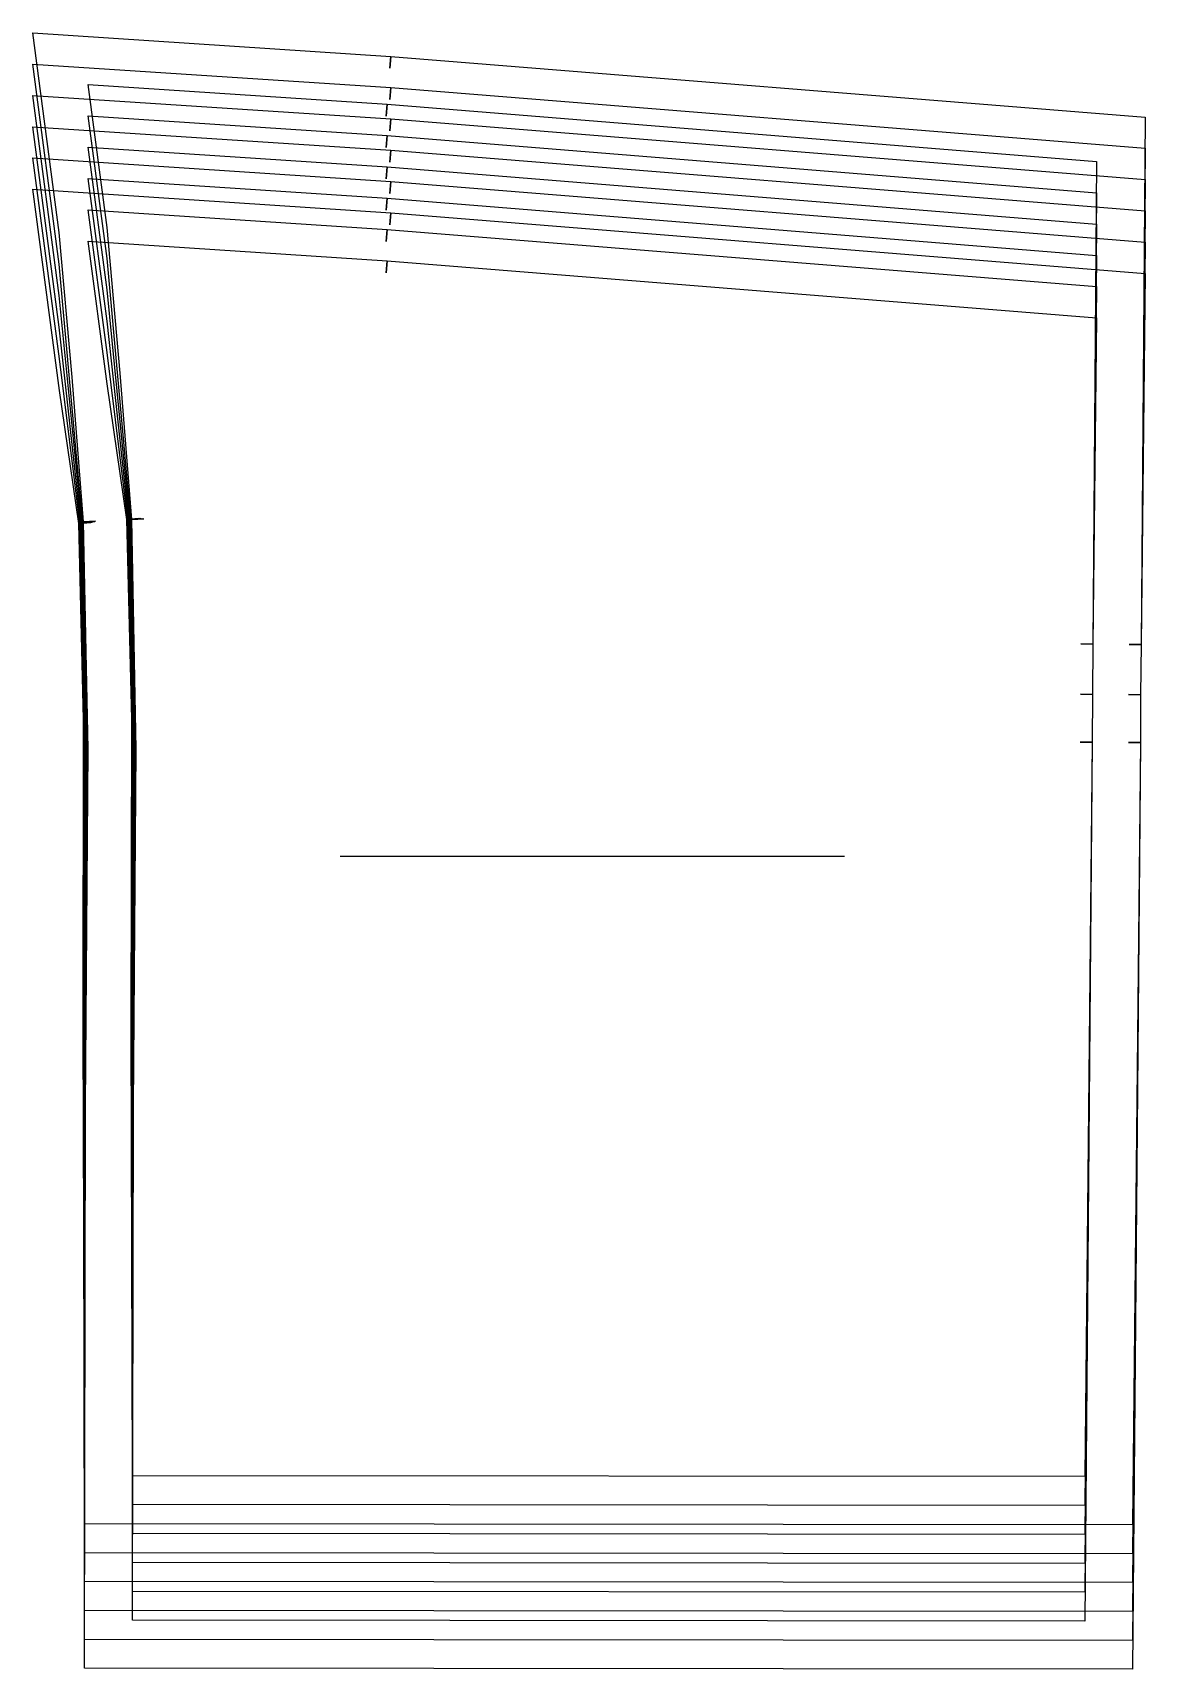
# Model space of a CAD drawing. Header units: inches. Extents: x 0 to 9.1, y 0 to 13.4.
import ezdxf

# ---------------------------------------------------------------- set-up
doc = ezdxf.new("R2010")
doc.units = ezdxf.units.IN

msp = doc.modelspace()

# ---------------------------------------------------------------- linework, layer by layer
at = {"layer": 'T001L001'}
for points in [[(8.993, 0), (0.423, 0.008), (0.432, 4.596), (0.452, 7.521), (0.416, 9.38), (0.514, 9.385), (0.416, 9.38), (0.323, 10.563), (0.217, 11.745), (0, 13.379), (2.927, 13.186), (2.92, 13.088), (2.927, 13.186), (9.096, 12.69), (9.063, 8.378), (8.964, 8.379), (9.063, 8.378), (9.059, 7.967), (8.961, 7.968), (9.059, 7.967), (9.057, 7.576), (8.959, 7.577), (9.057, 7.576), (8.993, 0)], [(8.993, 0.236), (0.423, 0.244), (0.428, 4.722), (0.445, 7.57), (0.408, 9.378), (0.507, 9.384), (0.408, 9.378), (0.217, 11.488), (0, 13.123), (2.927, 12.931), (2.92, 12.832), (2.927, 12.931), (9.096, 12.434), (9.063, 8.378), (8.964, 8.379), (9.063, 8.378), (9.059, 7.967), (8.961, 7.968), (9.059, 7.967), (9.057, 7.576), (8.959, 7.577), (9.057, 7.576), (8.993, 0.236)], [(8.993, 0.472), (0.423, 0.48), (0.424, 4.848), (0.438, 7.619), (0.401, 9.377), (0.499, 9.382), (0.401, 9.377), (0.217, 11.231), (0, 12.867), (2.927, 12.675), (2.92, 12.576), (2.927, 12.675), (9.096, 12.178), (9.063, 8.378), (8.964, 8.379), (9.063, 8.378), (9.059, 7.967), (8.961, 7.968), (9.059, 7.967), (9.057, 7.576), (8.959, 7.577), (9.057, 7.576), (8.993, 0.472)], [(8.603, 0.394), (0.817, 0.401), (0.825, 4.595), (0.846, 7.523), (0.81, 9.4), (0.908, 9.405), (0.81, 9.4), (0.716, 10.595), (0.608, 11.788), (0.453, 12.955), (2.898, 12.794), (2.891, 12.696), (2.898, 12.794), (8.699, 12.327), (8.669, 8.381), (8.571, 8.382), (8.669, 8.381), (8.665, 7.97), (8.567, 7.971), (8.665, 7.97), (8.663, 7.579), (8.565, 7.58), (8.663, 7.579), (8.603, 0.394)], [(8.993, 0.708), (0.424, 0.717), (0.42, 4.974), (0.431, 7.668), (0.393, 9.374), (0.491, 9.381), (0.393, 9.374), (0.217, 10.973), (0, 12.611), (2.927, 12.419), (2.92, 12.321), (2.927, 12.419), (9.097, 11.922), (9.063, 8.378), (8.964, 8.379), (9.063, 8.378), (9.059, 7.967), (8.961, 7.968), (9.059, 7.967), (9.057, 7.576), (8.959, 7.577), (9.057, 7.576), (8.993, 0.708)], [(8.603, 0.63), (0.817, 0.637), (0.821, 4.721), (0.839, 7.573), (0.802, 9.4), (0.9, 9.406), (0.802, 9.4), (0.608, 11.532), (0.453, 12.699), (2.898, 12.538), (2.891, 12.44), (2.898, 12.538), (8.699, 12.071), (8.669, 8.381), (8.571, 8.382), (8.669, 8.381), (8.665, 7.97), (8.567, 7.971), (8.665, 7.97), (8.663, 7.579), (8.565, 7.58), (8.663, 7.579), (8.603, 0.63)], [(8.603, 0.866), (0.817, 0.874), (0.817, 4.847), (0.832, 7.622), (0.794, 9.4), (0.892, 9.406), (0.794, 9.4), (0.608, 11.276), (0.453, 12.443), (2.898, 12.282), (2.891, 12.184), (2.898, 12.282), (8.699, 11.815), (8.669, 8.381), (8.571, 8.382), (8.669, 8.381), (8.665, 7.97), (8.567, 7.971), (8.665, 7.97), (8.663, 7.579), (8.565, 7.58), (8.663, 7.579), (8.603, 0.866)], [(8.993, 0.944), (0.424, 0.953), (0.416, 5.099), (0.424, 7.716), (0.385, 9.371), (0.483, 9.378), (0.385, 9.371), (0.218, 10.714), (0, 12.355), (2.927, 12.163), (2.92, 12.065), (2.927, 12.163), (9.097, 11.667), (9.063, 8.378), (8.964, 8.379), (9.063, 8.378), (9.059, 7.967), (8.961, 7.968), (9.059, 7.967), (9.057, 7.576), (8.959, 7.577), (9.057, 7.576), (8.993, 0.944)], [(8.603, 1.102), (0.817, 1.11), (0.813, 4.973), (0.824, 7.671), (0.786, 9.4), (0.884, 9.407), (0.786, 9.4), (0.608, 11.02), (0.453, 12.187), (2.898, 12.026), (2.891, 11.928), (2.898, 12.026), (8.699, 11.559), (8.669, 8.381), (8.571, 8.382), (8.669, 8.381), (8.665, 7.97), (8.567, 7.971), (8.665, 7.97), (8.663, 7.579), (8.565, 7.58), (8.663, 7.579), (8.603, 1.102)], [(8.993, 1.181), (0.425, 1.189), (0.412, 5.225), (0.416, 7.765), (0.377, 9.367), (0.475, 9.375), (0.377, 9.367), (0.218, 10.454), (0, 12.099), (2.927, 11.907), (2.92, 11.809), (2.927, 11.907), (9.097, 11.411), (9.063, 8.377), (8.964, 8.378), (9.063, 8.377), (9.059, 7.967), (8.961, 7.968), (9.059, 7.967), (9.057, 7.576), (8.959, 7.577), (9.057, 7.576), (8.993, 1.181)], [(8.603, 1.338), (0.817, 1.346), (0.81, 5.099), (0.817, 7.72), (0.778, 9.4), (0.876, 9.407), (0.778, 9.4), (0.608, 10.764), (0.453, 11.931), (2.898, 11.77), (2.891, 11.672), (2.898, 11.77), (8.699, 11.304), (8.669, 8.381), (8.571, 8.382), (8.669, 8.381), (8.665, 7.97), (8.567, 7.971), (8.665, 7.97), (8.663, 7.579), (8.565, 7.58), (8.663, 7.579), (8.603, 1.338)], [(8.603, 1.575), (0.817, 1.582), (0.806, 5.225), (0.81, 7.77), (0.77, 9.4), (0.868, 9.409), (0.77, 9.4), (0.608, 10.508), (0.453, 11.675), (2.898, 11.514), (2.891, 11.416), (2.898, 11.514), (8.699, 11.048), (8.669, 8.381), (8.571, 8.382), (8.669, 8.381), (8.665, 7.97), (8.567, 7.971), (8.665, 7.97), (8.663, 7.579), (8.565, 7.58), (8.663, 7.579), (8.603, 1.575)], [(6.638, 6.645), (2.515, 6.645)]]:
    msp.add_lwpolyline(points, dxfattribs=at)

doc.saveas('drawing.dxf')
